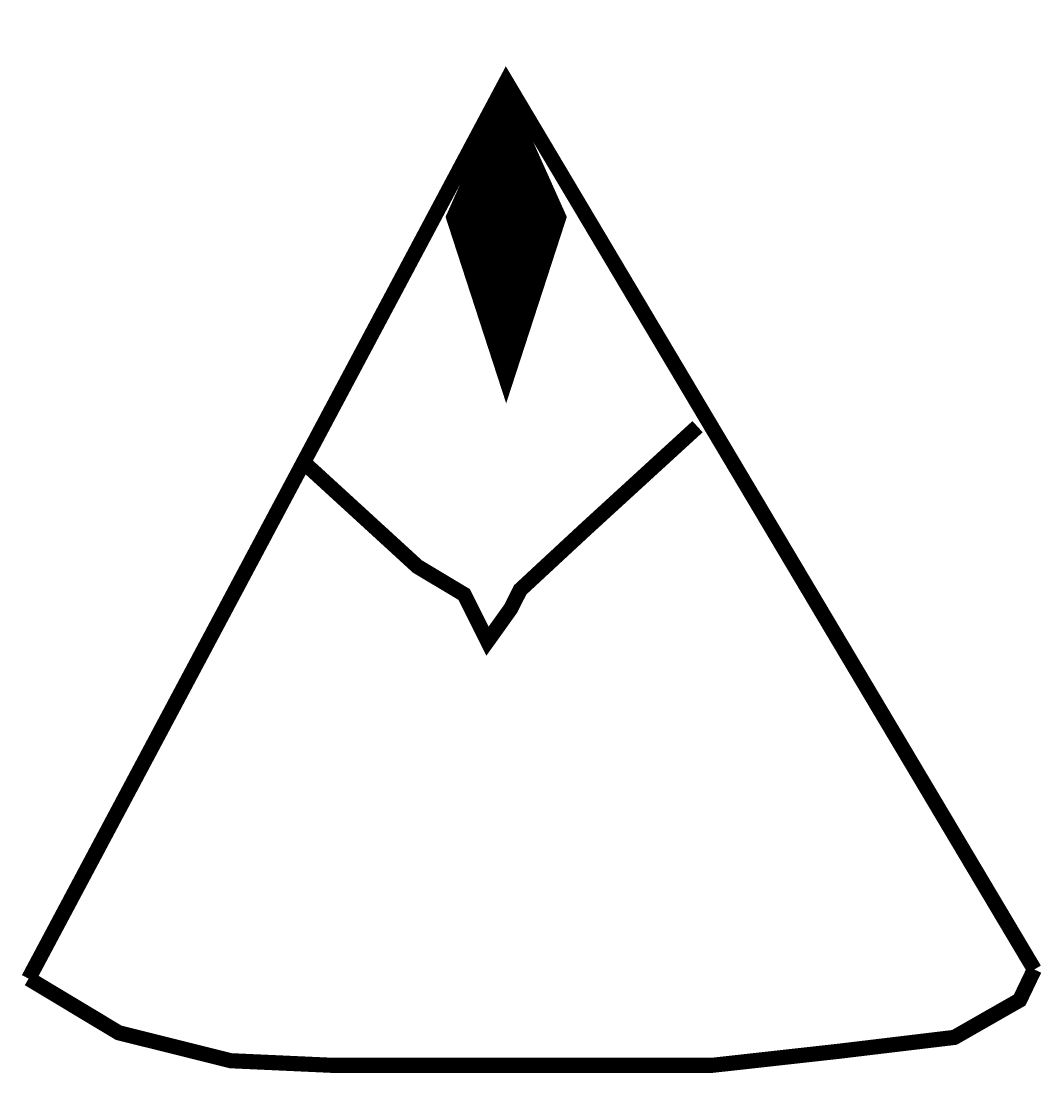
# Model space of a CAD drawing. Extents: x -0.05 to 6.68, y -0.12 to 6.82.
import ezdxf

# ---------------------------------------------------------------- set-up
doc = ezdxf.new("R2010")
doc.units = 0
doc.header["$MEASUREMENT"] = 0
doc.layers.get('0').update_dxf_attribs({"linetype": 'CONTINUOUS'})

msp = doc.modelspace()

# ---------------------------------------------------------------- linework, layer by layer
msp.add_lwpolyline([(3.15, 6.4162, 0, 0.8, 0), (3.15, 5.5244, 0.8, 0, 0), (3.15, 4.2944, 0, 0, 0)], format="xyseb")
at = {"const_width": 0.1}
for points in [[(6.634, 0.5605), (3.15, 6.4162), (0, 0.5)], [(1.826, 3.8947), (2.565, 3.2182), (2.8729, 3.0337), (3.0268, 2.7262), (3.1808, 2.9414), (3.2424, 3.0644), (3.6734, 3.4642), (4.4124, 4.1407)], [(0, 0.5), (0.5944, 0.1431), (1.3334, -0.0414), (2.0108, -0.0721), (3.0576, -0.0721), (4.5048, -0.0721), (5.3361, 0.0201), (6.1059, 0.1124), (6.5369, 0.3584), (6.634, 0.5605)]]:
    msp.add_lwpolyline(points, dxfattribs=at)

doc.saveas('drawing.dxf')
